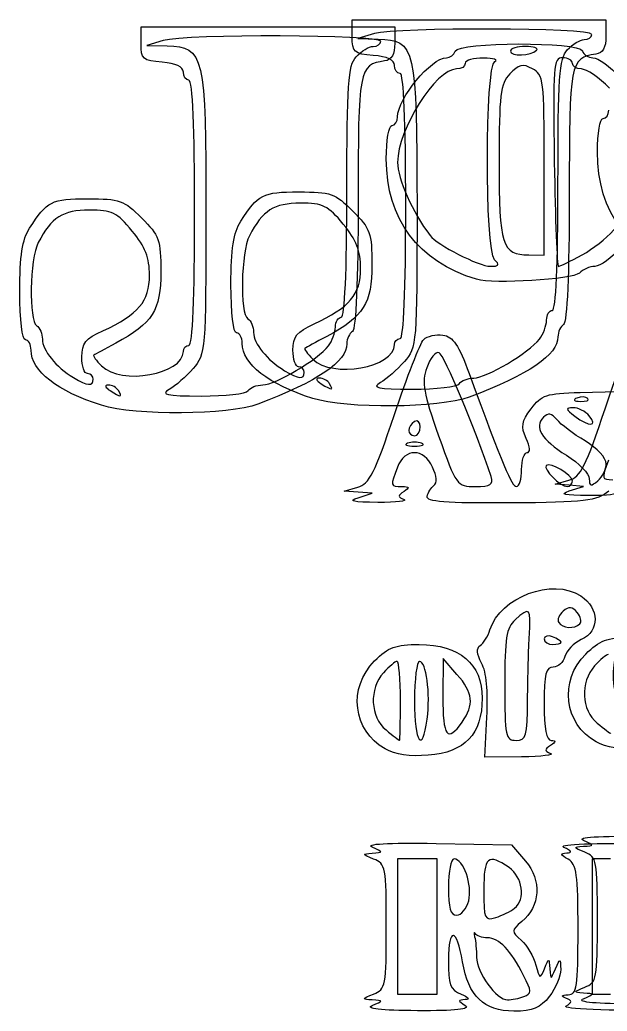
# Model space of a CAD drawing. Extents: x 2.03 to 5.39, y 7.1 to 8.91.
# Drawn here: x 2.031 to 2.378, y 7.268 to 7.854 of the extents above; entities that cross this region are included whole.
import ezdxf

# ---------------------------------------------------------------- set-up
doc = ezdxf.new("R2010")
doc.units = 0
doc.layers.add('Layer_1', color=7, linetype='CONTINUOUS')

msp = doc.modelspace()

# ---------------------------------------------------------------- linework, layer by layer
at = {"layer": 'Layer_1', "color": 7}
for p, q in [((2.102517, 7.840082), (2.102517, 7.850082)), ((2.102517, 7.850082), (2.177517, 7.850082)), ((2.177517, 7.850082), (2.252517, 7.850082)), ((2.227337, 7.84413), (2.227337, 7.85413)), ((2.227337, 7.85413), (2.302337, 7.85413)), ((2.252517, 7.850082), (2.252517, 7.8404)), ((2.302337, 7.85413), (2.377337, 7.85413)), ((2.377337, 7.85413), (2.377337, 7.844448)), ((2.240497, 7.845972), (2.23067, 7.843037)), ((2.23067, 7.843037), (2.242787, 7.84275)), ((2.115678, 7.841924), (2.10585, 7.838989)), ((2.10585, 7.838989), (2.117967, 7.838702)), ((2.336338, 7.836125), (2.336338, 7.836125)), ((2.34085, 7.715082), (2.34085, 7.768298)), ((2.34085, 7.768298), (2.34085, 7.768298)), ((2.331683, 7.715209), (2.34085, 7.715082)), ((2.363249, 7.715292), (2.363249, 7.715292)), ((2.311517, 7.712416), (2.311517, 7.712416)), ((2.30085, 7.700827), (2.30085, 7.700827)), ((2.199004, 7.645797), (2.199003, 7.645797)), ((2.074184, 7.641749), (2.074183, 7.641749)), ((2.214003, 7.63913), (2.214003, 7.63913)), ((2.29067, 7.639131), (2.29067, 7.63913)), ((2.089183, 7.635082), (2.089183, 7.635082)), ((2.16585, 7.635083), (2.16585, 7.635082)), ((2.362042, 7.633971), (2.384183, 7.634525)), ((2.079183, 7.62639), (2.079183, 7.62639)), ((2.204003, 7.630438), (2.204003, 7.630438)), ((2.366614, 7.63043), (2.366614, 7.630429)), ((2.367517, 7.620087), (2.367517, 7.620082)), ((2.267517, 7.613612), (2.267517, 7.613612)), ((2.26835, 7.603956), (2.26835, 7.603956)), ((2.377517, 7.591886), (2.377517, 7.591886)), ((2.309418, 7.584249), (2.309418, 7.584249)), ((2.347337, 7.579795), (2.355421, 7.582054)), ((2.35567, 7.579131), (2.347337, 7.579795)), ((2.357517, 7.581632), (2.357517, 7.581632)), ((2.222517, 7.575747), (2.230601, 7.578006)), ((2.23085, 7.575083), (2.222517, 7.575747)), ((2.239183, 7.574418), (2.23085, 7.575083)), ((2.23085, 7.571749), (2.239183, 7.574418)), ((2.364003, 7.578466), (2.35567, 7.579131)), ((2.35567, 7.575797), (2.364003, 7.578466)), ((2.35567, 7.575798), (2.35567, 7.575797)), ((2.23085, 7.57175), (2.23085, 7.571749)), ((2.361932, 7.497276), (2.361932, 7.497276)), ((2.35085, 7.486393), (2.35085, 7.486393)), ((2.281061, 7.476749), (2.28095, 7.454249)), ((2.289289, 7.467397), (2.281061, 7.476749)), ((2.25585, 7.451749), (2.25585, 7.451749)), ((2.331032, 7.452583), (2.331032, 7.452583)), ((2.271636, 7.440916), (2.271636, 7.440916)), ((2.292322, 7.439158), (2.292328, 7.439158)), ((2.305656, 7.418416), (2.306949, 7.442125)), ((2.306949, 7.442125), (2.306948, 7.442126)), ((2.371587, 7.427469), (2.371587, 7.427469)), ((2.246767, 7.423421), (2.246767, 7.423421)), ((2.32742, 7.418679), (2.305656, 7.418416)), ((2.276974, 7.367537), (2.321431, 7.366749)), ((2.321431, 7.366749), (2.329782, 7.357038)), ((2.26585, 7.358416), (2.254183, 7.358416)), ((2.254183, 7.358416), (2.254183, 7.318416)), ((2.277517, 7.358416), (2.26585, 7.358416)), ((2.277517, 7.318416), (2.277517, 7.358416)), ((2.380017, 7.358416), (2.369183, 7.358416)), ((2.369183, 7.358416), (2.369183, 7.318416)), ((2.29621, 7.333662), (2.29621, 7.333662)), ((2.32335, 7.329232), (2.32335, 7.329232)), ((2.254183, 7.318416), (2.254183, 7.278416)), ((2.277517, 7.278416), (2.277517, 7.318416)), ((2.277517, 7.318416), (2.277517, 7.318416)), ((2.369183, 7.318416), (2.369183, 7.278416)), ((2.254183, 7.278416), (2.26585, 7.278416)), ((2.26585, 7.278416), (2.277517, 7.278416)), ((2.328829, 7.277074), (2.328828, 7.277074)), ((2.364003, 7.275797), (2.364003, 7.275797)), ((2.369183, 7.278416), (2.380017, 7.278416)), ((2.239183, 7.271749), (2.239183, 7.271749)), ((2.353727, 7.271397), (2.353727, 7.271397))]:
    msp.add_line(p, q, dxfattribs=at)
for points in [[(2.369003, 7.8455), (2.369003, 7.84943), (2.253494, 7.849854), (2.240497, 7.845972)], [(2.244183, 7.841452), (2.244183, 7.845381), (2.128674, 7.845805), (2.115678, 7.841924)], [(2.239837, 7.833096), (2.2284, 7.834042), (2.227337, 7.834981), (2.227337, 7.84413)], [(2.242787, 7.84275), (2.264654, 7.842234), (2.26567, 7.83782), (2.265666, 7.743415)], [(2.36452, 7.842464), (2.366986, 7.842464), (2.369003, 7.84383), (2.369003, 7.8455)], [(2.377337, 7.844448), (2.377337, 7.837673), (2.375535, 7.834501), (2.371338, 7.833885)], [(2.115017, 7.829048), (2.10358, 7.829994), (2.102517, 7.830933), (2.102517, 7.840082)], [(2.117967, 7.838702), (2.139834, 7.838186), (2.140851, 7.833772), (2.140846, 7.739366)], [(2.2297, 7.83232), (2.232734, 7.835672), (2.237234, 7.838415), (2.2397, 7.838415)], [(2.2397, 7.838415), (2.242166, 7.838415), (2.244183, 7.839782), (2.244183, 7.841452)], [(2.252517, 7.8404), (2.252517, 7.833625), (2.250715, 7.830453), (2.246518, 7.829837)], [(2.288253, 7.835625), (2.290104, 7.841176), (2.361545, 7.841332), (2.363392, 7.835789)], [(2.329739, 7.838415), (2.32485, 7.838415), (2.32085, 7.837166), (2.32085, 7.835639)], [(2.336338, 7.836125), (2.337597, 7.837385), (2.334628, 7.838415), (2.329739, 7.838415)], [(2.35452, 7.836368), (2.357554, 7.83972), (2.362054, 7.842464), (2.36452, 7.842464)], [(2.224183, 7.75232), (2.224183, 7.816411), (2.224916, 7.827033), (2.2297, 7.83232)], [(2.252337, 7.827262), (2.252337, 7.830401), (2.248013, 7.832419), (2.239837, 7.833096)], [(2.254183, 7.796794), (2.254183, 7.807713), (2.27404, 7.831735), (2.283072, 7.831745)], [(2.283072, 7.831745), (2.285211, 7.831747), (2.287543, 7.833493), (2.288253, 7.835625)], [(2.305017, 7.831486), (2.299058, 7.83163), (2.294183, 7.830249), (2.294183, 7.828415)], [(2.311683, 7.829541), (2.313975, 7.830466), (2.310976, 7.831341), (2.305017, 7.831486)], [(2.32085, 7.835639), (2.32085, 7.832393), (2.332986, 7.832774), (2.336338, 7.836125)], [(2.351683, 7.831753), (2.346303, 7.831756), (2.345926, 7.82697), (2.346826, 7.770086)], [(2.349003, 7.756368), (2.349003, 7.820459), (2.349735, 7.831081), (2.35452, 7.836368)], [(2.357517, 7.828415), (2.357517, 7.830249), (2.354892, 7.831751), (2.351683, 7.831753)], [(2.371338, 7.833885), (2.356157, 7.831657), (2.35567, 7.829067), (2.35567, 7.750586)], [(2.363392, 7.835789), (2.364133, 7.833567), (2.366914, 7.831749), (2.369572, 7.831749)], [(2.369572, 7.831749), (2.375995, 7.831749), (2.397517, 7.810014), (2.397517, 7.803527)], [(2.127517, 7.823214), (2.127517, 7.826353), (2.123194, 7.828371), (2.115017, 7.829048)], [(2.246518, 7.829837), (2.231337, 7.827609), (2.23085, 7.825019), (2.23085, 7.746537)], [(2.25567, 7.822464), (2.253837, 7.822464), (2.252337, 7.824623), (2.252337, 7.827262)], [(2.294183, 7.828415), (2.294183, 7.826582), (2.291865, 7.825082), (2.289032, 7.825082)], [(2.311517, 7.712416), (2.305723, 7.718209), (2.305878, 7.827199), (2.311683, 7.829541)], [(2.333866, 7.825252), (2.328124, 7.828325), (2.325751, 7.827778), (2.320532, 7.822176)], [(2.34085, 7.768298), (2.34085, 7.81891), (2.340508, 7.821697), (2.333866, 7.825252)], [(2.36285, 7.825082), (2.359917, 7.825082), (2.357517, 7.826582), (2.357517, 7.828415)], [(2.13085, 7.818415), (2.129017, 7.818415), (2.127517, 7.820575), (2.127517, 7.823214)], [(2.289032, 7.825082), (2.276727, 7.825082), (2.254183, 7.789357), (2.254183, 7.769857)], [(2.259003, 7.74413), (2.259003, 7.79413), (2.257798, 7.822464), (2.25567, 7.822464)], [(2.320532, 7.822176), (2.314935, 7.816168), (2.314183, 7.809998), (2.314183, 7.770081)], [(2.379517, 7.813749), (2.373283, 7.819982), (2.365783, 7.825082), (2.36285, 7.825082)], [(2.134183, 7.740082), (2.134183, 7.790082), (2.132978, 7.818415), (2.13085, 7.818415)], [(2.25085, 7.791749), (2.252683, 7.791749), (2.254183, 7.794019), (2.254183, 7.796794)], [(2.37567, 7.795797), (2.377503, 7.795797), (2.379003, 7.798067), (2.379003, 7.800842)], [(2.247517, 7.772064), (2.247517, 7.782965), (2.249004, 7.791749), (2.25085, 7.791749)], [(2.372337, 7.776112), (2.372337, 7.787013), (2.373824, 7.795797), (2.37567, 7.795797)], [(2.42567, 7.704875), (2.390977, 7.715419), (2.372337, 7.740317), (2.372337, 7.776112)], [(2.30085, 7.700827), (2.266157, 7.711371), (2.247517, 7.736269), (2.247517, 7.772064)], [(2.254183, 7.769857), (2.254183, 7.760417), (2.263119, 7.740307), (2.273338, 7.726749)], [(2.314183, 7.770081), (2.314183, 7.720842), (2.31591, 7.715427), (2.331683, 7.715209)], [(2.346826, 7.770086), (2.347362, 7.736167), (2.348442, 7.708416), (2.349224, 7.708416)], [(2.34567, 7.682464), (2.347792, 7.682464), (2.349003, 7.709321), (2.349003, 7.756368)], [(2.16146, 7.735081), (2.171671, 7.75104), (2.17448, 7.752464), (2.195765, 7.752464)], [(2.195765, 7.752464), (2.214716, 7.752464), (2.21723, 7.75157), (2.22767, 7.74113)], [(2.22085, 7.678416), (2.222972, 7.678416), (2.224183, 7.705273), (2.224183, 7.75232)], [(2.35567, 7.750586), (2.35567, 7.704584), (2.354398, 7.675404), (2.352337, 7.67413)], [(2.03664, 7.731033), (2.046852, 7.746992), (2.04966, 7.748416), (2.070945, 7.748416)], [(2.070945, 7.748416), (2.089896, 7.748416), (2.09241, 7.747522), (2.10285, 7.737082)], [(2.196856, 7.745797), (2.181118, 7.745797), (2.17433, 7.741486), (2.166598, 7.726582)], [(2.222094, 7.733371), (2.213038, 7.744357), (2.210114, 7.745797), (2.196856, 7.745797)], [(2.23085, 7.746537), (2.23085, 7.700536), (2.229578, 7.671356), (2.227517, 7.670082)], [(2.25567, 7.665797), (2.257798, 7.665797), (2.259003, 7.69413), (2.259003, 7.74413)], [(2.265666, 7.743415), (2.265663, 7.662525), (2.265505, 7.660617), (2.258166, 7.652198)], [(2.363249, 7.715292), (2.376735, 7.722651), (2.390806, 7.737423), (2.390833, 7.744249)], [(2.072036, 7.741749), (2.056299, 7.741749), (2.04951, 7.737438), (2.041778, 7.722534)], [(2.097274, 7.729323), (2.088218, 7.740309), (2.085294, 7.741749), (2.072036, 7.741749)], [(2.13085, 7.661749), (2.132978, 7.661749), (2.134183, 7.690082), (2.134183, 7.740082)], [(2.140846, 7.739366), (2.140843, 7.658477), (2.140685, 7.656569), (2.133346, 7.64815)], [(2.22767, 7.74113), (2.238099, 7.730701), (2.239003, 7.728163), (2.239003, 7.709318)], [(2.10285, 7.737082), (2.113279, 7.726653), (2.114183, 7.724115), (2.114183, 7.70527)], [(2.15567, 7.697581), (2.15567, 7.718901), (2.157121, 7.7283), (2.16146, 7.735081)], [(2.232337, 7.707285), (2.232337, 7.717616), (2.229841, 7.723973), (2.222094, 7.733371)], [(2.397517, 7.736271), (2.397517, 7.729266), (2.377485, 7.708498), (2.370683, 7.708452)], [(2.03085, 7.693533), (2.03085, 7.714852), (2.032301, 7.724252), (2.03664, 7.731033)], [(2.107517, 7.703237), (2.107517, 7.713568), (2.105021, 7.719925), (2.097274, 7.729323)], [(2.166598, 7.726582), (2.161561, 7.716873), (2.160872, 7.680429), (2.16567, 7.677464)], [(2.273338, 7.726749), (2.277566, 7.721138), (2.302122, 7.708573), (2.309017, 7.708492)], [(2.041778, 7.722534), (2.036741, 7.712825), (2.036052, 7.676381), (2.04085, 7.673416)], [(2.349224, 7.708416), (2.350007, 7.708416), (2.356318, 7.71151), (2.363249, 7.715292)], [(2.239003, 7.709318), (2.239003, 7.686544), (2.234142, 7.678845), (2.212337, 7.667088)], [(2.309017, 7.708492), (2.314072, 7.708437), (2.314628, 7.709304), (2.311517, 7.712416)], [(2.370683, 7.708452), (2.367842, 7.708429), (2.363771, 7.70667), (2.361637, 7.704536)], [(2.080017, 7.670475), (2.100928, 7.68002), (2.107517, 7.68787), (2.107517, 7.703237)], [(2.114183, 7.70527), (2.114183, 7.682496), (2.109322, 7.674797), (2.087517, 7.66304)], [(2.204837, 7.674523), (2.225748, 7.684068), (2.232337, 7.691918), (2.232337, 7.707285)], [(2.361637, 7.704536), (2.35782, 7.700719), (2.310671, 7.697843), (2.30085, 7.700827)], [(2.159003, 7.66913), (2.157041, 7.66913), (2.15567, 7.680836), (2.15567, 7.697581)], [(2.034183, 7.665082), (2.032222, 7.665082), (2.03085, 7.676788), (2.03085, 7.693533)], [(2.342231, 7.67663), (2.342286, 7.679839), (2.343837, 7.682464), (2.34567, 7.682464)], [(2.04085, 7.673416), (2.042684, 7.672282), (2.044184, 7.668673), (2.044184, 7.665396)], [(2.16567, 7.677464), (2.167504, 7.676331), (2.169004, 7.672722), (2.169004, 7.669444)], [(2.192337, 7.658974), (2.192337, 7.667112), (2.194502, 7.669806), (2.204837, 7.674523)], [(2.217411, 7.672582), (2.217466, 7.675791), (2.219017, 7.678416), (2.22085, 7.678416)], [(2.338064, 7.66551), (2.340297, 7.668418), (2.342172, 7.673422), (2.342231, 7.67663)], [(2.352337, 7.67413), (2.350503, 7.672997), (2.349003, 7.669706), (2.349003, 7.666816)], [(2.067517, 7.654926), (2.067517, 7.663064), (2.069682, 7.665758), (2.080017, 7.670475)], [(2.162337, 7.662974), (2.162337, 7.66636), (2.160837, 7.66913), (2.159003, 7.66913)], [(2.169004, 7.669444), (2.169004, 7.662916), (2.177034, 7.653034), (2.187384, 7.646826)], [(2.212337, 7.667088), (2.20592, 7.663628), (2.200116, 7.660493), (2.19944, 7.660122)], [(2.213244, 7.661462), (2.215477, 7.66437), (2.217352, 7.669374), (2.217411, 7.672582)], [(2.227517, 7.670082), (2.225683, 7.668949), (2.224183, 7.665658), (2.224183, 7.662768)], [(2.269632, 7.665225), (2.271712, 7.66729), (2.276819, 7.668478), (2.280981, 7.667865)], [(2.280981, 7.667865), (2.286914, 7.66699), (2.290266, 7.662074), (2.296512, 7.645082)], [(2.377088, 7.624916), (2.384558, 7.647247), (2.392372, 7.667208), (2.394452, 7.669273)], [(2.037517, 7.658926), (2.037517, 7.662312), (2.036017, 7.665082), (2.034183, 7.665082)], [(2.044184, 7.665396), (2.044184, 7.658868), (2.052214, 7.648986), (2.062564, 7.642778)], [(2.087517, 7.66304), (2.0811, 7.65958), (2.075296, 7.656445), (2.07462, 7.656074)], [(2.127517, 7.658177), (2.127517, 7.660142), (2.129017, 7.661749), (2.13085, 7.661749)], [(2.204003, 7.630438), (2.17791, 7.638648), (2.162337, 7.650808), (2.162337, 7.662974)], [(2.224183, 7.662768), (2.224183, 7.652095), (2.20703, 7.640461), (2.171616, 7.627114)], [(2.174446, 7.638416), (2.181817, 7.638416), (2.20706, 7.65341), (2.213244, 7.661462)], [(2.203999, 7.653658), (2.215516, 7.642142), (2.252337, 7.648668), (2.252337, 7.662226)], [(2.252268, 7.620868), (2.259738, 7.643199), (2.267552, 7.66316), (2.269632, 7.665225)], [(2.252337, 7.662226), (2.252337, 7.66419), (2.253837, 7.665797), (2.25567, 7.665797)], [(2.349003, 7.666816), (2.349003, 7.656144), (2.33185, 7.644509), (2.296436, 7.631162)], [(2.299266, 7.642464), (2.306637, 7.642464), (2.33188, 7.657458), (2.338064, 7.66551)], [(2.079183, 7.62639), (2.05309, 7.6346), (2.037517, 7.64676), (2.037517, 7.658926)], [(2.07462, 7.656074), (2.073943, 7.655703), (2.075995, 7.652794), (2.079179, 7.64961)], [(2.079179, 7.64961), (2.090696, 7.638094), (2.127517, 7.64462), (2.127517, 7.658177)], [(2.19567, 7.64913), (2.193837, 7.64913), (2.192337, 7.65356), (2.192337, 7.658974)], [(2.19944, 7.660122), (2.198763, 7.659751), (2.200815, 7.656843), (2.203999, 7.653658)], [(2.27867, 7.657476), (2.276619, 7.658159), (2.273339, 7.654123), (2.271381, 7.648506)], [(2.309418, 7.584249), (2.300862, 7.610786), (2.281678, 7.656473), (2.27867, 7.657476)], [(2.07085, 7.645082), (2.069017, 7.645082), (2.067517, 7.649512), (2.067517, 7.654926)], [(2.258166, 7.652198), (2.254043, 7.647468), (2.24767, 7.641889), (2.244003, 7.639799)], [(2.074183, 7.641749), (2.074183, 7.643582), (2.072683, 7.645082), (2.07085, 7.645082)], [(2.133346, 7.64815), (2.129223, 7.64342), (2.12285, 7.637841), (2.119183, 7.635751)], [(2.187384, 7.646826), (2.195702, 7.641837), (2.199004, 7.641544), (2.199004, 7.645797)], [(2.199003, 7.645797), (2.199003, 7.64763), (2.197503, 7.64913), (2.19567, 7.64913)], [(2.271381, 7.648506), (2.268371, 7.639871), (2.269462, 7.633667), (2.278442, 7.608354)], [(2.296512, 7.645082), (2.316636, 7.590343), (2.321639, 7.578416), (2.324475, 7.578416)], [(2.062564, 7.642778), (2.070882, 7.637789), (2.074184, 7.637496), (2.074184, 7.641749)], [(2.083153, 7.638365), (2.080768, 7.638331), (2.081179, 7.637024), (2.084183, 7.635082)], [(2.089183, 7.635082), (2.08805, 7.636916), (2.085337, 7.638393), (2.083153, 7.638365)], [(2.16585, 7.635082), (2.166983, 7.636916), (2.170851, 7.638416), (2.174446, 7.638416)], [(2.207973, 7.642413), (2.205588, 7.642379), (2.205999, 7.641072), (2.209003, 7.63913)], [(2.214003, 7.63913), (2.21287, 7.640964), (2.210157, 7.642441), (2.207973, 7.642413)], [(2.209003, 7.63913), (2.215407, 7.634992), (2.216561, 7.634992), (2.214003, 7.63913)], [(2.244003, 7.639799), (2.238569, 7.636702), (2.242076, 7.635981), (2.262973, 7.635899)], [(2.262973, 7.635899), (2.277073, 7.635843), (2.289537, 7.637297), (2.29067, 7.639131)], [(2.29067, 7.63913), (2.291803, 7.640964), (2.295671, 7.642464), (2.299266, 7.642464)], [(2.084183, 7.635082), (2.090587, 7.630944), (2.091741, 7.630944), (2.089183, 7.635082)], [(2.119183, 7.635751), (2.113749, 7.632654), (2.117256, 7.631933), (2.138153, 7.631851)], [(2.138153, 7.631851), (2.152253, 7.631795), (2.164717, 7.633249), (2.16585, 7.635083)], [(2.33313, 7.624345), (2.339215, 7.632498), (2.342142, 7.633472), (2.362042, 7.633971)], [(2.171616, 7.627114), (2.154298, 7.620586), (2.099005, 7.620154), (2.079183, 7.62639)], [(2.296436, 7.631162), (2.279118, 7.624635), (2.223825, 7.624202), (2.204003, 7.630438)], [(2.360225, 7.630693), (2.357566, 7.629628), (2.358356, 7.628839), (2.362239, 7.628679)], [(2.366614, 7.630429), (2.365506, 7.631537), (2.362631, 7.631655), (2.360225, 7.630693)], [(2.362239, 7.628679), (2.365753, 7.628534), (2.367722, 7.629322), (2.366614, 7.63043)], [(2.230601, 7.578006), (2.237484, 7.57993), (2.240703, 7.586298), (2.252268, 7.620868)], [(2.3302, 7.606845), (2.326976, 7.613921), (2.327446, 7.616732), (2.33313, 7.624345)], [(2.348338, 7.617915), (2.345233, 7.621735), (2.343191, 7.62209), (2.340395, 7.619294)], [(2.357942, 7.624976), (2.353384, 7.624887), (2.353551, 7.624087), (2.358987, 7.619976)], [(2.355421, 7.582054), (2.362304, 7.583978), (2.365523, 7.590346), (2.377088, 7.624916)], [(2.367517, 7.620082), (2.365234, 7.622832), (2.360926, 7.625035), (2.357942, 7.624976)], [(2.264183, 7.616749), (2.26235, 7.615616), (2.26085, 7.613277), (2.26085, 7.611552)], [(2.267517, 7.613612), (2.267517, 7.61647), (2.266017, 7.617882), (2.264183, 7.616749)], [(2.340395, 7.619294), (2.334674, 7.613574), (2.339114, 7.606262), (2.354024, 7.59685)], [(2.365017, 7.605322), (2.358142, 7.609419), (2.350636, 7.615086), (2.348338, 7.617915)], [(2.358987, 7.619976), (2.367409, 7.613606), (2.372836, 7.613674), (2.367517, 7.620087)], [(2.26085, 7.611552), (2.26085, 7.609827), (2.26235, 7.608415), (2.264183, 7.608415)], [(2.264183, 7.608415), (2.266017, 7.608415), (2.267517, 7.610754), (2.267517, 7.613612)], [(2.260017, 7.603956), (2.257725, 7.603032), (2.2596, 7.602275), (2.264183, 7.602275)], [(2.26835, 7.603956), (2.266058, 7.604881), (2.262308, 7.604881), (2.260017, 7.603956)], [(2.264183, 7.602275), (2.268767, 7.602275), (2.270642, 7.603032), (2.26835, 7.603956)], [(2.278442, 7.608354), (2.288939, 7.578765), (2.289193, 7.578416), (2.300181, 7.578416)], [(2.330779, 7.598416), (2.332753, 7.598416), (2.332524, 7.601743), (2.3302, 7.606845)], [(2.377517, 7.591886), (2.377517, 7.595257), (2.372056, 7.601127), (2.365017, 7.605322)], [(2.274898, 7.589844), (2.269731, 7.601184), (2.258408, 7.601196), (2.254101, 7.589866)], [(2.327517, 7.588416), (2.327517, 7.593916), (2.328985, 7.598416), (2.330779, 7.598416)], [(2.354024, 7.59685), (2.361445, 7.592165), (2.367517, 7.585918), (2.367517, 7.582966)], [(2.357517, 7.581632), (2.357517, 7.585323), (2.344393, 7.59307), (2.342072, 7.59075)], [(2.372517, 7.581749), (2.375267, 7.584032), (2.377517, 7.588593), (2.377517, 7.591886)], [(2.37892, 7.593914), (2.374652, 7.582688), (2.374701, 7.582473), (2.381503, 7.582414)], [(2.254101, 7.589866), (2.249832, 7.57864), (2.249881, 7.578425), (2.256683, 7.578365)], [(2.27566, 7.579011), (2.277588, 7.580397), (2.277294, 7.584588), (2.274898, 7.589844)], [(2.324475, 7.578416), (2.326148, 7.578416), (2.327517, 7.582916), (2.327517, 7.588416)], [(2.342072, 7.59075), (2.340064, 7.588741), (2.350402, 7.578416), (2.354421, 7.578416)], [(2.300181, 7.578416), (2.309264, 7.578416), (2.310955, 7.579484), (2.309418, 7.584249)], [(2.354421, 7.578416), (2.356124, 7.578416), (2.357517, 7.579863), (2.357517, 7.581632)], [(2.367517, 7.582966), (2.367517, 7.578574), (2.368424, 7.578353), (2.372517, 7.581749)], [(2.257973, 7.575436), (2.254136, 7.573005), (2.254136, 7.572275), (2.257973, 7.57075)], [(2.256683, 7.578365), (2.261248, 7.578321), (2.261528, 7.577689), (2.257973, 7.575436)], [(2.271677, 7.572564), (2.272139, 7.574866), (2.273931, 7.577767), (2.27566, 7.579011)], [(2.379132, 7.575638), (2.371675, 7.569772), (2.365221, 7.569006), (2.320792, 7.568711)], [(2.367336, 7.57306), (2.352536, 7.573116), (2.349503, 7.573823), (2.35567, 7.575798)], [(2.382792, 7.574798), (2.385291, 7.573805), (2.378336, 7.573022), (2.367336, 7.57306)], [(2.242516, 7.569012), (2.227716, 7.569068), (2.224683, 7.569775), (2.23085, 7.57175)], [(2.257973, 7.57075), (2.260472, 7.569757), (2.253516, 7.568974), (2.242516, 7.569012)], [(2.320792, 7.568711), (2.282349, 7.568455), (2.271031, 7.569344), (2.271677, 7.572564)], [(2.397735, 7.430747), (2.356104, 7.472377), (2.402821, 7.536887), (2.457845, 7.513751)], [(2.308791, 7.493722), (2.314859, 7.513189), (2.345729, 7.524723), (2.362446, 7.513769)], [(2.362446, 7.513769), (2.373584, 7.506471), (2.373769, 7.492936), (2.3628, 7.487938)], [(2.332083, 7.490916), (2.333053, 7.506719), (2.332331, 7.507457), (2.323612, 7.499566)], [(2.352111, 7.504746), (2.349625, 7.502682), (2.348412, 7.499664), (2.349417, 7.498038)], [(2.360379, 7.503984), (2.357565, 7.507375), (2.355507, 7.507565), (2.352111, 7.504746)], [(2.361932, 7.497276), (2.363139, 7.498482), (2.36244, 7.501501), (2.360379, 7.503984)], [(2.323612, 7.499566), (2.318493, 7.494933), (2.317516, 7.488792), (2.317516, 7.461233)], [(2.349417, 7.498038), (2.351559, 7.494572), (2.358788, 7.494131), (2.361932, 7.497276)], [(2.303055, 7.484466), (2.305015, 7.485722), (2.307596, 7.489887), (2.308791, 7.493722)], [(2.331032, 7.452583), (2.331132, 7.465874), (2.331605, 7.483124), (2.332083, 7.490916)], [(2.34585, 7.489621), (2.3431, 7.490677), (2.34085, 7.490087), (2.34085, 7.488311)], [(2.34085, 7.488311), (2.34085, 7.486536), (2.3431, 7.485083), (2.34585, 7.485083)], [(2.35085, 7.486393), (2.35085, 7.487114), (2.3486, 7.488566), (2.34585, 7.489621)], [(2.34585, 7.485083), (2.3486, 7.485083), (2.35085, 7.485673), (2.35085, 7.486393)], [(2.3628, 7.487938), (2.358372, 7.485921), (2.354012, 7.481453), (2.353112, 7.47801)], [(2.365414, 7.479387), (2.373585, 7.487558), (2.377847, 7.489131), (2.391824, 7.489131)], [(2.240594, 7.475339), (2.248765, 7.48351), (2.253027, 7.485083), (2.267005, 7.485083)], [(2.267005, 7.485083), (2.290774, 7.485083), (2.304183, 7.473622), (2.304183, 7.453306)], [(2.303866, 7.474009), (2.300834, 7.479675), (2.300585, 7.482884), (2.303055, 7.484466)], [(2.246767, 7.423421), (2.227714, 7.434162), (2.224707, 7.459452), (2.240594, 7.475339)], [(2.253867, 7.475083), (2.252776, 7.475083), (2.249151, 7.472063), (2.245811, 7.468373)], [(2.25585, 7.451749), (2.25585, 7.464583), (2.254958, 7.475083), (2.253867, 7.475083)], [(2.267138, 7.475083), (2.265513, 7.475083), (2.264183, 7.464583), (2.264183, 7.451749)], [(2.271636, 7.440916), (2.273663, 7.456148), (2.27117, 7.475083), (2.267138, 7.475083)], [(2.306948, 7.442126), (2.307792, 7.457618), (2.306725, 7.468668), (2.303866, 7.474009)], [(2.353112, 7.47801), (2.352212, 7.474567), (2.349084, 7.471749), (2.346163, 7.471749)], [(2.371587, 7.427469), (2.352534, 7.43821), (2.349527, 7.4635), (2.365414, 7.479387)], [(2.378687, 7.479131), (2.377595, 7.479131), (2.373971, 7.476111), (2.370631, 7.472421)], [(2.245811, 7.468373), (2.23721, 7.458869), (2.237961, 7.44215), (2.24733, 7.434563)], [(2.346163, 7.471749), (2.341847, 7.471749), (2.340851, 7.467685), (2.340851, 7.450083)], [(2.370631, 7.472421), (2.36203, 7.462917), (2.362781, 7.446198), (2.37215, 7.438611)], [(2.292328, 7.439158), (2.29958, 7.449511), (2.298821, 7.456562), (2.289289, 7.467397)], [(2.317516, 7.461233), (2.317516, 7.430638), (2.317967, 7.428416), (2.324183, 7.428416)], [(2.255386, 7.428416), (2.255642, 7.428416), (2.25585, 7.438916), (2.25585, 7.451749)], [(2.264183, 7.451749), (2.264183, 7.426899), (2.268865, 7.420094), (2.271636, 7.440916)], [(2.304183, 7.453306), (2.304183, 7.432219), (2.293855, 7.421292), (2.272321, 7.419597)], [(2.28095, 7.454249), (2.280838, 7.430637), (2.283697, 7.426844), (2.292322, 7.439158)], [(2.324183, 7.428416), (2.33022, 7.428416), (2.330867, 7.430699), (2.331032, 7.452583)], [(2.340851, 7.450083), (2.340851, 7.434999), (2.342117, 7.428401), (2.345017, 7.428365)], [(2.37215, 7.438611), (2.376326, 7.43523), (2.379951, 7.432464), (2.380206, 7.432464)], [(2.24733, 7.434563), (2.251506, 7.431182), (2.255131, 7.428416), (2.255386, 7.428416)], [(2.345017, 7.428365), (2.348068, 7.428332), (2.347967, 7.427543), (2.344641, 7.425435)], [(2.39714, 7.423645), (2.386367, 7.422797), (2.377528, 7.424119), (2.371587, 7.427469)], [(2.272321, 7.419597), (2.261547, 7.418749), (2.252708, 7.420071), (2.246767, 7.423421)], [(2.344641, 7.425435), (2.340804, 7.423005), (2.340804, 7.422275), (2.344641, 7.420749)], [(2.344641, 7.420749), (2.34714, 7.419756), (2.339391, 7.418824), (2.32742, 7.418679)], [(2.364003, 7.369319), (2.359662, 7.371307), (2.372846, 7.372097), (2.401794, 7.371585)], [(2.364003, 7.36582), (2.37067, 7.366266), (2.37067, 7.366266), (2.364003, 7.369319)], [(2.239183, 7.365271), (2.234842, 7.367259), (2.248026, 7.368049), (2.276974, 7.367537)], [(2.239183, 7.361772), (2.24585, 7.362218), (2.24585, 7.362218), (2.239183, 7.365271)], [(2.352517, 7.365131), (2.348418, 7.366922), (2.365749, 7.367795), (2.397517, 7.367397)], [(2.354183, 7.361882), (2.3576, 7.362111), (2.357072, 7.363141), (2.352517, 7.365131)], [(2.364837, 7.36236), (2.35789, 7.365153), (2.357828, 7.365408), (2.364003, 7.36582)], [(2.240017, 7.358312), (2.23307, 7.361105), (2.233008, 7.36136), (2.239183, 7.361772)], [(2.247517, 7.318416), (2.247517, 7.353548), (2.247161, 7.355441), (2.240017, 7.358312)], [(2.287588, 7.358416), (2.285716, 7.358416), (2.284183, 7.350916), (2.284183, 7.341749)], [(2.29621, 7.333662), (2.298533, 7.342917), (2.293135, 7.358416), (2.287588, 7.358416)], [(2.320108, 7.353227), (2.30764, 7.36196), (2.305136, 7.359749), (2.305136, 7.340009)], [(2.329782, 7.357038), (2.339482, 7.345759), (2.338558, 7.330405), (2.327634, 7.321317)], [(2.355017, 7.358149), (2.350363, 7.360859), (2.350195, 7.361615), (2.354183, 7.361882)], [(2.36085, 7.316584), (2.36085, 7.349417), (2.360034, 7.355226), (2.355017, 7.358149)], [(2.372337, 7.322464), (2.372337, 7.357596), (2.371981, 7.359489), (2.364837, 7.36236)], [(2.32335, 7.329232), (2.32996, 7.334521), (2.328199, 7.34756), (2.320108, 7.353227)], [(2.284183, 7.341749), (2.284183, 7.329252), (2.285418, 7.325083), (2.28912, 7.325083)], [(2.305136, 7.340009), (2.305136, 7.322833), (2.305606, 7.321746), (2.31216, 7.32375)], [(2.28912, 7.325083), (2.291835, 7.325083), (2.295025, 7.328943), (2.29621, 7.333662)], [(2.31216, 7.32375), (2.316023, 7.324932), (2.321058, 7.327399), (2.32335, 7.329232)], [(2.364837, 7.282568), (2.371981, 7.28544), (2.372337, 7.287332), (2.372337, 7.322464)], [(2.240017, 7.27852), (2.247161, 7.281392), (2.247517, 7.283284), (2.247517, 7.318416)], [(2.292578, 7.297565), (2.289263, 7.317885), (2.284183, 7.318454), (2.284183, 7.298505)], [(2.300008, 7.314249), (2.299239, 7.315624), (2.299113, 7.314752), (2.29973, 7.31231)], [(2.327634, 7.321317), (2.321258, 7.316014), (2.321251, 7.315752), (2.327344, 7.310239)], [(2.355017, 7.278153), (2.360217, 7.278387), (2.36085, 7.282556), (2.36085, 7.316584)], [(2.29973, 7.31231), (2.300347, 7.309868), (2.30085, 7.304446), (2.30085, 7.30026)], [(2.307278, 7.311749), (2.304049, 7.311749), (2.300777, 7.312874), (2.300008, 7.314249)], [(2.328699, 7.289574), (2.321192, 7.304405), (2.314097, 7.311749), (2.307278, 7.311749)], [(2.327344, 7.310239), (2.330776, 7.307133), (2.33464, 7.300577), (2.335932, 7.29567)], [(2.284183, 7.298505), (2.284183, 7.284021), (2.285282, 7.281093), (2.291683, 7.27852)], [(2.30085, 7.30026), (2.30085, 7.291344), (2.312672, 7.275083), (2.319153, 7.275083)], [(2.340997, 7.293416), (2.343715, 7.300082), (2.343715, 7.300082), (2.344183, 7.293416)], [(2.347516, 7.293416), (2.350317, 7.299933), (2.350386, 7.299925), (2.350615, 7.293032)], [(2.322856, 7.268416), (2.305255, 7.268416), (2.295858, 7.277463), (2.292578, 7.297565)], [(2.335932, 7.29567), (2.338106, 7.287413), (2.338482, 7.287245), (2.340997, 7.293416)], [(2.350615, 7.293032), (2.350744, 7.289154), (2.347741, 7.282029), (2.343941, 7.277199)], [(2.344183, 7.293416), (2.344652, 7.286749), (2.344652, 7.286749), (2.347516, 7.293416)], [(2.328828, 7.277074), (2.333512, 7.278872), (2.3335, 7.280091), (2.328699, 7.289574)], [(2.364003, 7.279108), (2.357828, 7.27952), (2.35789, 7.279776), (2.364837, 7.282568)], [(2.239183, 7.27506), (2.233008, 7.275472), (2.23307, 7.275727), (2.240017, 7.27852)], [(2.239183, 7.271749), (2.24585, 7.274614), (2.24585, 7.274614), (2.239183, 7.27506)], [(2.294183, 7.275243), (2.289739, 7.275009), (2.289739, 7.274622), (2.294183, 7.271749)], [(2.291683, 7.27852), (2.296033, 7.276771), (2.297083, 7.275395), (2.294183, 7.275243)], [(2.319153, 7.275083), (2.32162, 7.275083), (2.325974, 7.275979), (2.328829, 7.277074)], [(2.343941, 7.277199), (2.338412, 7.27017), (2.334201, 7.268416), (2.322856, 7.268416)], [(2.353727, 7.276083), (2.350559, 7.277343), (2.35095, 7.277969), (2.355017, 7.278153)], [(2.353727, 7.271397), (2.357563, 7.273827), (2.357563, 7.274557), (2.353727, 7.276083)], [(2.39067, 7.272749), (2.368984, 7.272868), (2.359666, 7.273934), (2.364003, 7.275797)], [(2.364003, 7.275797), (2.37067, 7.278662), (2.37067, 7.278662), (2.364003, 7.279108)], [(2.26585, 7.268701), (2.244164, 7.26882), (2.234846, 7.269885), (2.239183, 7.271749)], [(2.294183, 7.271749), (2.297585, 7.269551), (2.288527, 7.268577), (2.26585, 7.268701)], [(2.417516, 7.26873), (2.377957, 7.268608), (2.351097, 7.26973), (2.353727, 7.271397)]]:
    msp.add_open_spline(points, degree=3, dxfattribs=at)

doc.saveas('drawing.dxf')
